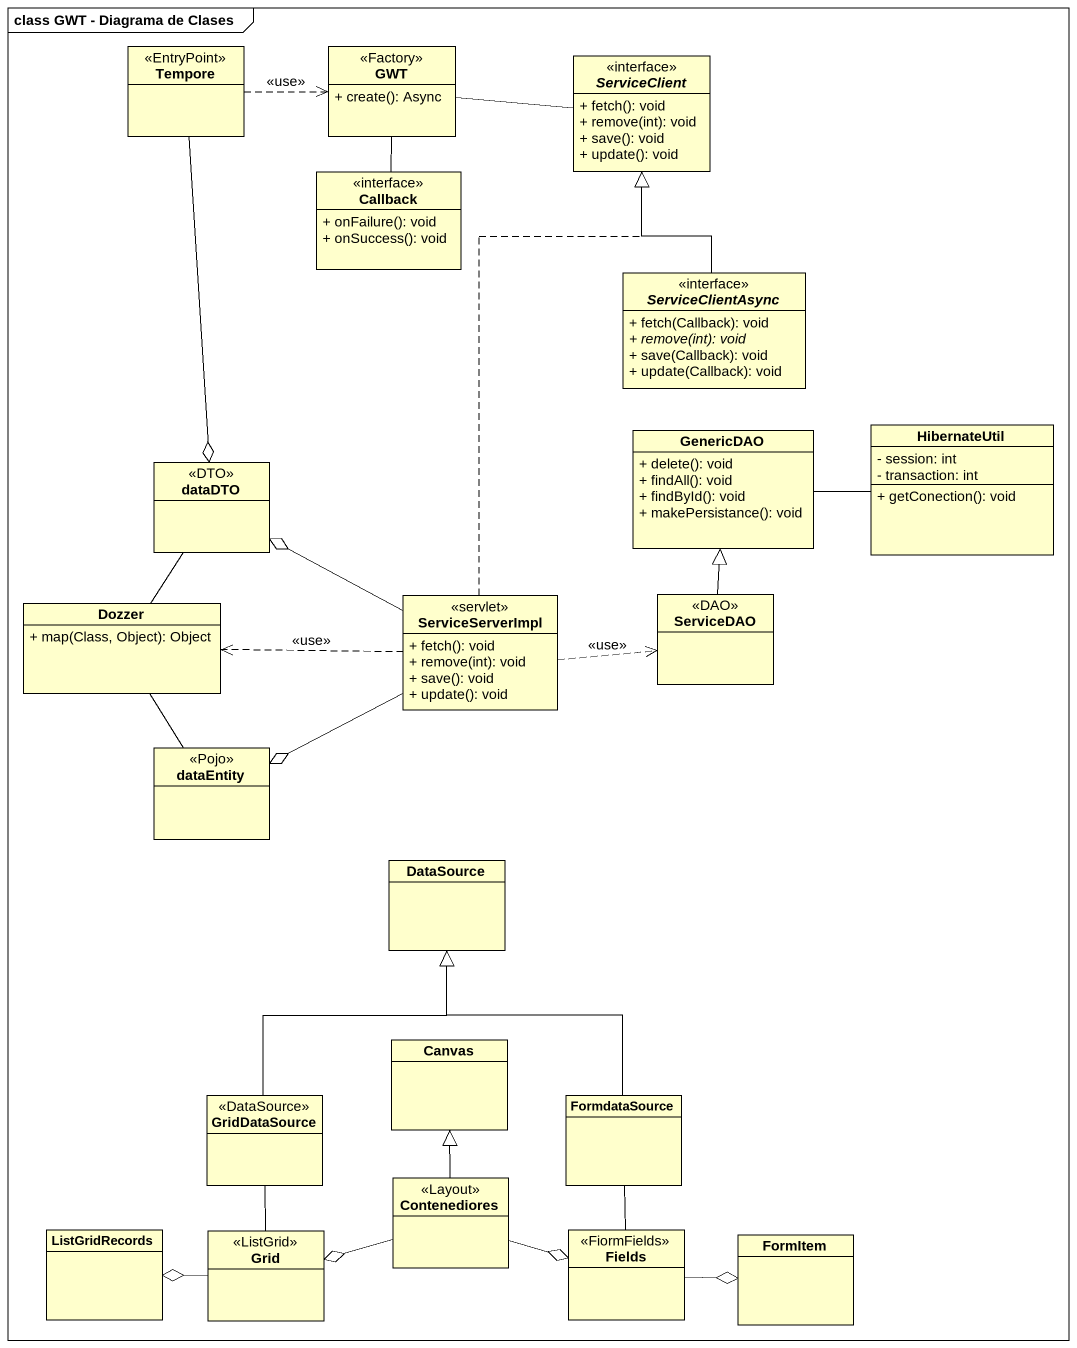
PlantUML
@startuml
mainframe class GWT - Diagrama de Clases
hide circle
hide empty members
skinparam classAttributeIconSize 0
class Tempore <<EntryPoint>>
class GWT <<Factory>> {
  + create(): Async
}
interface ServiceClient <<interface>> {
  + fetch(): void
  + remove(int): void
  + save(): void
  + update(): void
}
class Callback <<interface>> {
  + onFailure(): void
  + onSuccess(): void
}
interface ServiceClientAsync <<interface>> {
  + fetch(Callback): void
  {abstract} + remove(int): void
  + save(Callback): void
  + update(Callback): void
}
class GenericDAO {
  + delete(): void
  + findAll(): void
  + findById(): void
  + makePersistance(): void
}
class HibernateUtil {
  - session: int
  - transaction: int
  + getConection(): void
}
class dataDTO <<DTO>>
class Dozzer {
  + map(Class, Object): Object
}
class ServiceServerImpl <<servlet>> {
  + fetch(): void
  + remove(int): void
  + save(): void
  + update(): void
}
class ServiceDAO <<DAO>>
class dataEntity <<Pojo>>
class DataSource
class Canvas
class GridDataSource <<DataSource>>
class FormdataSource
class Contenediores <<Layout>>
class ListGridRecords
class Grid <<ListGrid>>
class Fields <<FiormFields>>
class FormItem
Tempore .right.> GWT : <<use>>
Tempore --o dataDTO
GWT -right- ServiceClient
GWT -- Callback
ServiceClientAsync -up-|> ServiceClient
GenericDAO -right- HibernateUtil
Dozzer -up- dataDTO
Dozzer -- dataEntity
ServiceServerImpl .up.|> ServiceClient
ServiceServerImpl -left-o dataDTO
ServiceServerImpl .left.> Dozzer : <<use>>
ServiceServerImpl .right.> ServiceDAO : <<use>>
ServiceServerImpl -left-o dataEntity
ServiceDAO -up-|> GenericDAO
GridDataSource -up-|> DataSource
FormdataSource -up-|> DataSource
Contenediores -up-|> Canvas
Contenediores -left-o Grid
Contenediores -right-o Fields
Grid -up- GridDataSource
Grid -left-o ListGridRecords
Fields -up- FormdataSource
Fields -right-o FormItem
@enduml
